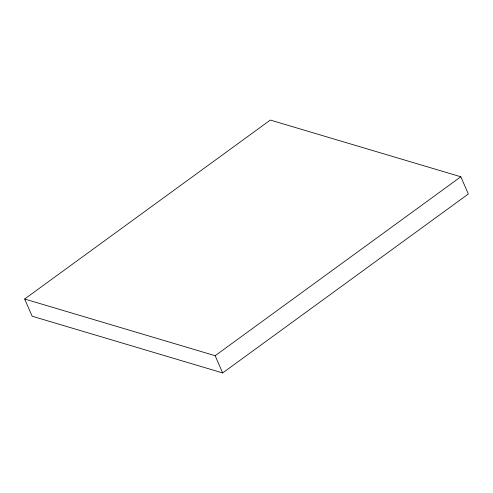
<?xml version="1.0" encoding="UTF-8"?>
<svg xmlns="http://www.w3.org/2000/svg" width="493" height="493" viewBox="0 0 493 493"><rect width="100%" height="100%" fill="white"/><g stroke="black" fill="none" stroke-linecap="round" stroke-linejoin="round"><path stroke-width="0.74" d="M24.65 299.011L270.33 120.064L460.826 176.771L468.35 193.989L222.67 372.936L32.174 316.229L24.65 299.011L215.151 355.712L222.67 372.936M215.151 355.712L460.826 176.771"/></g></svg>
